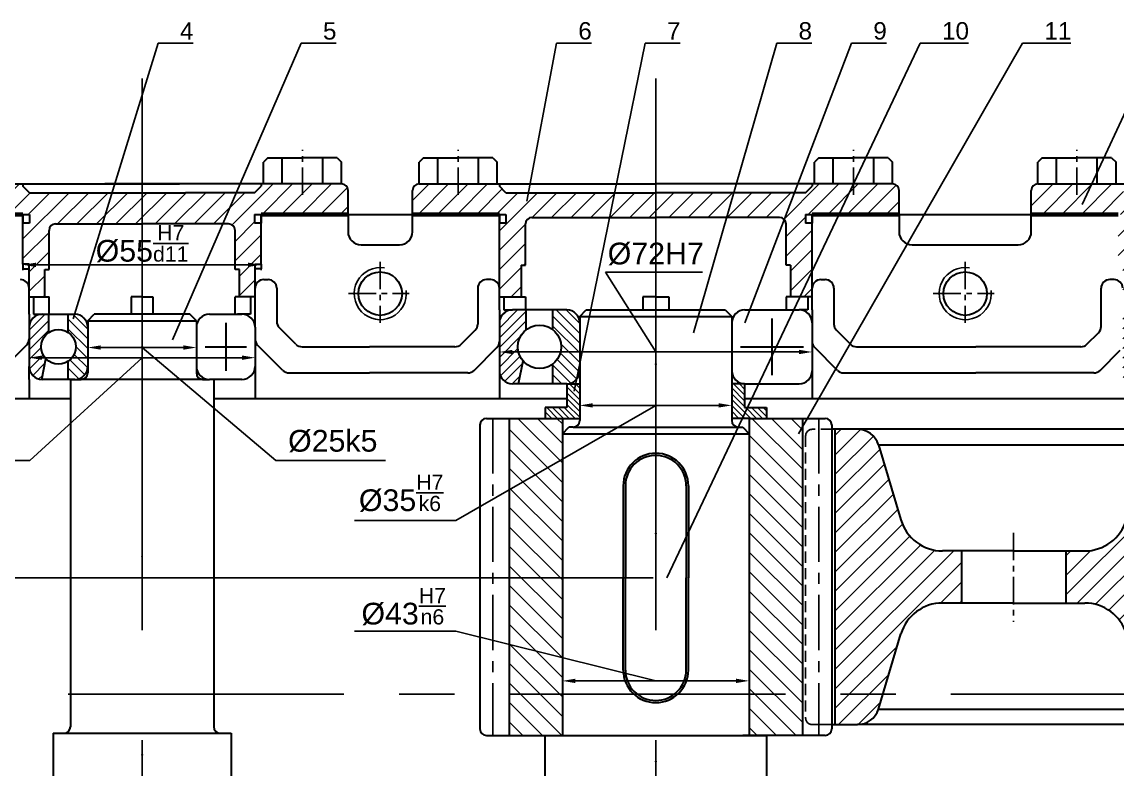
# Model space of a CAD drawing. Header units: millimetres. Extents: x 3025 to 5024, y 1381 to 2247.
# Drawn here: x 3979.2 to 4231.3, y 1593.2 to 1765.3 of the extents above; entities that cross this region are included whole.
import ezdxf
from ezdxf import colors
from ezdxf.entities.mleader import LeaderData, LeaderLine
from ezdxf.math import Vec2, Vec3

# ---------------------------------------------------------------- set-up
doc = ezdxf.new("R2010")
doc.units = ezdxf.units.MM
for name, pattern in [('CENTER', [10.16, 6.35, -1.27, 1.27, -1.27]), ('CENTERX2', [20.32, 12.7, -2.54, 2.54, -2.54]), ('HIDDEN', [1.905, 1.27, -0.635])]:
    doc.linetypes.add(name, pattern=pattern)
doc.layers.get('0').update_dxf_attribs({"lineweight": 30})
for name, color, linetype in [('中心线', 1, 'CENTER'), ('细线', 7, 'Continuous'), ('虚线', 7, 'HIDDEN')]:
    doc.layers.add(name, color=color, linetype=linetype)
doc.layers.add('特粗线', color=7, linetype='Continuous', lineweight=60)
doc.styles.get("Standard").update_dxf_attribs({"font": 'arial.ttf'})
doc.dimstyles.new('ISO-25', dxfattribs={"dimtxt": 2.5, "dimasz": 2.5, "dimexe": 1.25, "dimexo": 0.625, "dimtad": 1, "dimtxsty": 'Standard', "dimcen": 2.5, "dimadec": 0, "dimazin": 0, "dimtfac": 1, "dimtmove": 0, "dimatfit": 3, "dimfxl": 1, "dimarcsym": 0})
doc.dimstyles.new('副本 ISO-25', dxfattribs={"dimtxt": 5, "dimasz": 3, "dimexe": 1.25, "dimexo": 0.625, "dimtad": 1, "dimdec": 0, "dimtxsty": 'Standard', "dimcen": 2.5, "dimadec": 0, "dimazin": 0, "dimtfac": 1, "dimtdec": 0, "dimtmove": 0, "dimatfit": 3, "dimfxl": 1, "dimarcsym": 0})

# ---------------------------------------------------------------- blocks, each defined once
blk = doc.blocks.new('*D37')
at = {"layer": 'Defpoints', "color": 0, "transparency": 16777216}
for p in [(4125.12, 1637.24), (3877.34, 1434.36), (4006.87, 1434.36)]:
    blk.add_point(p, dxfattribs=at)
at = {"layer": '细线', "color": 0, "lineweight": -2, "transparency": 16777216}
for p, q in [((4124.49, 1637.24), (3876.09, 1637.24)), ((3877.34, 1634.74), (3877.34, 1436.86)), ((4006.25, 1434.36), (3876.09, 1434.36))]:
    blk.add_line(p, q, dxfattribs=at)
at = {"layer": '细线', "color": 0, "transparency": 16777216}
for points in [[(3876.92, 1634.74), (3877.76, 1634.74), (3877.34, 1637.24)], [(3876.92, 1436.86), (3877.76, 1436.86), (3877.34, 1434.36)]]:
    blk.add_solid(points, dxfattribs=at)
at = {"layer": '细线', "color": 0, "transparency": 16777216, "insert": (3875.21, 1535.8), "char_height": 2.5, "attachment_point": 5, "rotation": 90}
blk.add_mtext('202,89', dxfattribs=at)
blk = doc.blocks.new('*D46')
at = {"layer": 'Defpoints', "color": 0, "transparency": 16777216}
for p in [(3979.46, 1709.46), (3979.46, 1709.35), (4034.28, 1709.46)]:
    blk.add_point(p, dxfattribs=at)
at = {"layer": '细线', "color": 0, "lineweight": -2, "transparency": 16777216}
for p, q in [((4031.28, 1709.35), (3982.46, 1709.35)), ((3979.46, 1708.84), (3979.46, 1708.1)), ((4034.28, 1708.84), (4034.28, 1708.1))]:
    blk.add_line(p, q, dxfattribs=at)
at = {"layer": '细线', "color": 0, "transparency": 16777216}
for points in [[(3982.46, 1709.85), (3982.46, 1708.85), (3979.46, 1709.35)], [(4031.28, 1709.85), (4031.28, 1708.85), (4034.28, 1709.35)]]:
    blk.add_solid(points, dxfattribs=at)
at = {"layer": '细线', "color": 0, "transparency": 16777216, "insert": (4006.87, 1714.19), "char_height": 5, "attachment_point": 5}
blk.add_mtext('%%c55{\\H0.7x;\\SH7/d11;}', dxfattribs=at)
blk = doc.blocks.new('_None')

msp = doc.modelspace()

# ---------------------------------------------------------------- hatches: boundary and pattern name
at = {"layer": '细线'}
h = msp.add_hatch(dxfattribs=at)
h.set_pattern_fill('ANSI31', color=256)
h.set_pattern_definition([(45, (3650.9947, 1310.5194), (-2.245064, 2.245064), [])])
h.paths.add_polyline_path([(4006.871, 1725.963), (3980.959, 1725.963), (3979.459, 1727.463), (3979.459, 1727.963), (3960.959, 1727.963, 0.4142136), (3959.459, 1726.463), (3959.459, 1720.963), (3979.459, 1720.963), (3980.959, 1720.963), (3980.959, 1718.963), (3979.459, 1718.963), (3979.459, 1709.463), (3980.871, 1709.463), (3980.871, 1701.963), (3984.459, 1701.963), (3984.459, 1708.263), (3985.459, 1708.263), (3985.459, 1717.263, -0.4142136), (3986.959, 1718.763), (4006.871, 1718.763)])
h.paths.add_polyline_path([(4054.283, 1726.463, 0.4142136), (4052.783, 1727.963), (4034.283, 1727.963), (4034.283, 1727.463), (4032.783, 1725.963), (4016.871, 1725.963), (4006.871, 1725.963), (4006.871, 1718.763), (4026.783, 1718.763, -0.4142136), (4028.283, 1717.263), (4028.283, 1708.263), (4029.283, 1708.263), (4029.283, 1701.963), (4032.871, 1701.963), (4032.871, 1709.463), (4034.283, 1709.463), (4034.283, 1718.963), (4032.783, 1718.963), (4032.783, 1720.963), (4034.283, 1720.963), (4054.283, 1720.963)])
h.paths.add_polyline_path([(4125.117, 1725.963), (4090.62, 1725.963), (4089.12, 1727.463), (4089.12, 1727.963), (4070.62, 1727.963, 0.4142136), (4069.12, 1726.463), (4069.12, 1720.963), (4089.12, 1720.963), (4090.62, 1720.963), (4090.62, 1718.963), (4089.12, 1718.963), (4089.12, 1701.963), (4094.12, 1701.963), (4094.12, 1709.263), (4095.12, 1709.263), (4095.12, 1718.763, -0.4142136), (4096.62, 1720.263), (4125.117, 1720.263)])
h.paths.add_polyline_path([(4181.114, 1726.463, 0.4142136), (4179.614, 1727.963), (4161.114, 1727.963), (4161.114, 1727.463), (4159.614, 1725.963), (4125.117, 1725.963), (4125.117, 1720.263), (4153.614, 1720.263, -0.4142136), (4155.114, 1718.763), (4155.114, 1709.263), (4156.114, 1709.263), (4156.114, 1701.963), (4161.114, 1701.963), (4161.114, 1718.963), (4159.614, 1718.963), (4159.614, 1720.963), (4161.114, 1720.963), (4181.114, 1720.963)])
h.paths.add_polyline_path([(4254.117, 1722.67), (4252.788, 1722.906), (4252.788, 1723.948), (4254.117, 1724.184), (4254.117, 1725.963), (4233.055, 1725.963), (4231.555, 1727.463), (4231.555, 1727.963), (4213.055, 1727.963, 0.4142136), (4211.555, 1726.463), (4211.555, 1720.963), (4231.555, 1720.963), (4233.055, 1720.963), (4233.055, 1718.963), (4231.555, 1718.963), (4231.555, 1711.463), (4232.617, 1711.463), (4232.617, 1702.963), (4236.555, 1702.963), (4236.555, 1710.263), (4237.555, 1710.263), (4237.555, 1717.263, -0.4142136), (4239.055, 1718.763), (4254.117, 1718.763)])
h.paths.add_polyline_path([(4338.678, 1726.463, 0.4142136), (4337.178, 1727.963), (4318.678, 1727.963), (4318.678, 1727.463), (4317.178, 1725.963), (4296.117, 1725.963), (4296.117, 1724.184), (4297.446, 1723.948), (4297.446, 1722.906), (4296.117, 1722.67), (4296.117, 1718.763), (4311.178, 1718.763, -0.4142136), (4312.678, 1717.263), (4312.678, 1710.263), (4313.678, 1710.263), (4313.678, 1702.963), (4317.617, 1702.963), (4317.617, 1711.463), (4318.678, 1711.463), (4318.678, 1720.963), (4338.678, 1720.963)])
edge = h.paths.add_edge_path()
edge.add_spline(control_points=[(4001.458, 1494.963), (4001.546, 1495.395), (4001.627, 1495.829), (4001.699, 1496.266)], knot_values=[279.2451643, 279.2451643, 279.2451643, 279.2451643, 280.6637624, 280.6637624, 280.6637624, 280.6637624], degree=3, periodic=0)
edge.add_spline(control_points=[(4001.699, 1496.266), (4001.83, 1497.058), (4001.935, 1497.859), (4002.017, 1498.666)], knot_values=[276.6730715, 276.6730715, 276.6730715, 276.6730715, 279.2451643, 279.2451643, 279.2451643, 279.2451643], degree=3, periodic=0)
edge.add_line((4002.017, 1498.666), (3959.459, 1498.666))
edge.add_line((3959.459, 1498.666), (3959.459, 1494.463))
edge.add_arc((3960.959, 1494.463), 1.5, 180, 270)
edge.add_line((3960.959, 1492.963), (3979.459, 1492.963))
edge.add_line((3979.459, 1492.963), (3979.459, 1493.463))
edge.add_line((3979.459, 1493.463), (3980.959, 1494.963))
edge.add_line((3980.959, 1494.963), (3996.871, 1494.963))
edge.add_line((3996.871, 1494.963), (4001.458, 1494.963))
h.paths.add_polyline_path([(4054.283, 1499.963), (4034.283, 1499.963), (4032.783, 1499.963), (4032.783, 1501.963), (4034.283, 1501.963), (4034.283, 1511.463), (4032.871, 1511.463), (4032.871, 1518.963), (4029.283, 1518.963), (4029.283, 1512.663), (4028.283, 1512.663), (4028.283, 1503.663, -0.4142136), (4026.783, 1502.163), (4017.871, 1502.163), (4017.871, 1498.384), (4019.2, 1498.148), (4019.2, 1497.106), (4017.871, 1496.87), (4017.871, 1494.963), (4032.783, 1494.963), (4034.283, 1493.463), (4034.283, 1492.963), (4052.783, 1492.963, 0.4142136), (4054.283, 1494.463)])
h.paths.add_polyline_path([(4125.117, 1500.663), (4096.62, 1500.663, -0.4142136), (4095.12, 1502.163), (4095.12, 1511.663), (4094.12, 1511.663), (4094.12, 1518.963), (4089.12, 1518.963), (4089.12, 1501.963), (4090.62, 1501.963), (4090.62, 1499.963), (4089.12, 1499.963), (4069.12, 1499.963), (4069.12, 1494.463, 0.4142136), (4070.62, 1492.963), (4089.12, 1492.963), (4089.12, 1493.463), (4090.62, 1494.963), (4125.117, 1494.963)])
h.paths.add_polyline_path([(4181.114, 1499.963), (4161.114, 1499.963), (4159.614, 1499.963), (4159.614, 1501.963), (4161.114, 1501.963), (4161.114, 1518.963), (4156.114, 1518.963), (4156.114, 1511.663), (4155.114, 1511.663), (4155.114, 1502.163, -0.4142136), (4153.614, 1500.663), (4125.117, 1500.663), (4125.117, 1494.963), (4159.614, 1494.963), (4161.114, 1493.463), (4161.114, 1492.963), (4179.614, 1492.963, 0.4142136), (4181.114, 1494.463)])
h.paths.add_polyline_path([(4275.117, 1502.163), (4239.055, 1502.163, -0.4142136), (4237.555, 1503.663), (4237.555, 1510.663), (4236.555, 1510.663), (4236.555, 1517.963), (4232.617, 1517.963), (4232.617, 1509.463), (4231.555, 1509.463), (4231.555, 1501.963), (4233.055, 1501.963), (4233.055, 1499.963), (4231.555, 1499.963), (4211.555, 1499.963), (4211.555, 1494.463, 0.4142136), (4213.055, 1492.963), (4231.555, 1492.963), (4231.555, 1493.463), (4233.055, 1494.963), (4275.117, 1494.963)])
h.paths.add_polyline_path([(4338.678, 1499.963), (4318.678, 1499.963), (4317.178, 1499.963), (4317.178, 1501.963), (4318.678, 1501.963), (4318.678, 1509.463), (4317.617, 1509.463), (4317.617, 1517.963), (4313.678, 1517.963), (4313.678, 1510.663), (4312.678, 1510.663), (4312.678, 1503.663, -0.4142136), (4311.178, 1502.163), (4275.117, 1502.163), (4275.117, 1494.963), (4317.178, 1494.963), (4318.678, 1493.463), (4318.678, 1492.963), (4337.178, 1492.963, 0.4142136), (4338.678, 1494.463)])
h = msp.add_hatch(dxfattribs=at)
h.set_pattern_fill('ANSI31', color=256, scale=0.5)
h.set_pattern_definition([(45, (3650.9947, 1310.5194), (-1.122532, 1.122532), [])])
h.paths.add_polyline_path([(3985.372, 1697.963), (3983.871, 1697.963, 0.4142136), (3980.871, 1694.963), (3980.871, 1690.463), (3983.621, 1690.463, -0.2483166), (3985.372, 1693.77)])
h.paths.add_polyline_path([(3983.621, 1690.463), (3980.871, 1690.463), (3980.871, 1685.963, 0.4049009), (3983.775, 1682.964), (3984.721, 1687.708, -0.1922552)])
h.paths.add_polyline_path([(4095.3, 1698.963), (4092.12, 1698.963, 0.4142136), (4089.12, 1695.963), (4089.12, 1690.463), (4093.368, 1690.463, -0.2315614), (4095.3, 1694.411)])
h.paths.add_polyline_path([(4094.571, 1687.21, -0.1789732), (4093.368, 1690.463), (4089.12, 1690.463), (4089.12, 1684.963, 0.4142136), (4092.12, 1681.963), (4093.493, 1681.963)])
h.paths.add_polyline_path([(4093.493, 1538.963), (4092.12, 1538.963, 0.4142136), (4089.12, 1535.963), (4089.12, 1530.463), (4093.368, 1530.463, -0.1789732), (4094.571, 1533.716)])
h.paths.add_polyline_path([(4095.3, 1526.515, -0.2315614), (4093.368, 1530.463), (4089.12, 1530.463), (4089.12, 1524.963, 0.4142136), (4092.12, 1521.963), (4095.3, 1521.963)])
h.paths.add_polyline_path([(4238.786, 1695.081), (4238.786, 1699.963), (4235.617, 1699.963, 0.4142136), (4232.617, 1696.963), (4232.617, 1690.463), (4236.617, 1690.463, -0.2232033)])
h.paths.add_polyline_path([(4236.617, 1690.463), (4232.617, 1690.463), (4232.617, 1683.963, 0.4142136), (4235.617, 1680.963), (4236.567, 1680.963), (4238.624, 1685.984, -0.2138333)])
h.paths.add_polyline_path([(4236.567, 1539.963), (4235.617, 1539.963, 0.4142136), (4232.617, 1536.963), (4232.617, 1530.463), (4236.617, 1530.463, -0.2138333), (4238.624, 1534.941)])
h.paths.add_polyline_path([(4238.786, 1525.844, -0.2232033), (4236.617, 1530.463), (4232.617, 1530.463), (4232.617, 1523.963, 0.4142136), (4235.617, 1520.963), (4238.786, 1520.963)])
h = msp.add_hatch(dxfattribs=at)
h.set_pattern_fill('ANSI31', color=256, scale=0.5, angle=90)
h.set_pattern_definition([(135, (3650.9947, 1310.5194), (-1.122532, -1.122532), [])])
h.paths.add_polyline_path([(4104.617, 1698.963), (4101.436, 1698.963), (4101.436, 1694.411, -0.2315614), (4103.368, 1690.463), (4107.617, 1690.463), (4107.617, 1695.963, 0.4142136)])
h.paths.add_polyline_path([(4107.617, 1690.463), (4103.368, 1690.463, -0.2315614), (4101.436, 1686.515), (4101.436, 1681.963), (4104.617, 1681.963, 0.4142136), (4107.617, 1684.963)])
h.paths.add_polyline_path([(4107.617, 1535.963, 0.4142136), (4104.617, 1538.963), (4101.436, 1538.963), (4101.436, 1534.411, -0.2315614), (4103.368, 1530.463), (4107.617, 1530.463)])
h.paths.add_polyline_path([(4107.617, 1530.463), (4103.368, 1530.463, -0.2315614), (4101.436, 1526.515), (4101.436, 1521.963), (4104.617, 1521.963, 0.4142136), (4107.617, 1524.963)])
h.paths.add_polyline_path([(3991.371, 1697.963), (3989.87, 1697.963), (3989.87, 1693.77, -0.2483166), (3991.621, 1690.463), (3994.371, 1690.463), (3994.371, 1694.963, 0.4142136)])
h.paths.add_polyline_path([(3994.371, 1690.463), (3991.621, 1690.463, -0.2483166), (3989.87, 1687.155), (3989.87, 1682.963), (3991.371, 1682.963, 0.4142136), (3994.371, 1685.963)])
h.paths.add_polyline_path([(4252.617, 1696.963, 0.4142136), (4249.617, 1699.963), (4246.447, 1699.963), (4246.447, 1695.081, -0.2232033), (4248.617, 1690.463), (4252.617, 1690.463)])
h.paths.add_polyline_path([(4252.617, 1690.463), (4248.617, 1690.463, -0.2232033), (4246.447, 1685.844), (4246.447, 1680.963), (4249.617, 1680.963, 0.4142136), (4252.617, 1683.963)])
h.paths.add_polyline_path([(4252.617, 1530.463), (4248.617, 1530.463, -0.2232033), (4246.447, 1525.844), (4246.447, 1520.963), (4249.617, 1520.963, 0.4142136), (4252.617, 1523.963)])
h.paths.add_polyline_path([(4252.617, 1536.963, 0.4142136), (4249.617, 1539.963), (4248.617, 1539.963), (4246.447, 1539.963), (4246.447, 1535.081, -0.2232033), (4248.617, 1530.463), (4252.617, 1530.463)])
h = msp.add_hatch(dxfattribs=at)
h.set_pattern_fill('ANSI31', color=256, scale=0.3, angle=90)
h.set_pattern_definition([(135, (3650.9947, 1310.5194), (-0.6735192, -0.6735192), [])])
h.paths.add_polyline_path([(4104.666, 1676.463), (4099.666, 1676.463), (4099.666, 1673.963), (4103.617, 1673.963), (4107.617, 1673.963), (4107.617, 1681.963), (4104.666, 1681.963)])
h.paths.add_polyline_path([(4142.617, 1673.963), (4146.617, 1673.963), (4150.567, 1673.963), (4150.567, 1676.463), (4145.567, 1676.463), (4145.567, 1681.963), (4142.617, 1681.963)])
h.paths.add_polyline_path([(4104.666, 1544.463), (4104.666, 1538.963), (4107.617, 1538.963), (4107.617, 1546.963), (4103.617, 1546.963), (4099.666, 1546.963), (4099.666, 1544.463)])
h.paths.add_polyline_path([(4145.567, 1544.463), (4150.567, 1544.463), (4150.567, 1546.963), (4146.617, 1546.963), (4142.617, 1546.963), (4142.617, 1538.963), (4145.567, 1538.963)])
h = msp.add_hatch(dxfattribs=at)
h.set_pattern_fill('ANSI31', color=256, angle=90)
h.set_pattern_definition([(135, (4125.1166, 1534.4628), (-2.245064, -2.245064), [])])
h.paths.add_polyline_path([(4103.617, 1673.963), (4091.367, 1673.963), (4091.367, 1600.963), (4103.617, 1600.963)])
h.paths.add_polyline_path([(4158.867, 1600.963), (4158.867, 1673.963), (4146.617, 1673.963), (4146.617, 1600.963)])
h = msp.add_hatch(dxfattribs=at)
h.set_pattern_fill('ANSI31', color=256)
h.set_pattern_definition([(45, (4125.1166, 1534.4628), (-2.245064, 2.245064), [])])
h.paths.add_polyline_path([(4181.531, 1650.595), (4176.352, 1667.897, 0.3313756), (4171.562, 1671.463), (4166.367, 1671.463), (4166.367, 1603.463), (4171.562, 1603.463, 0.3313756), (4176.352, 1607.029), (4181.531, 1624.33, -0.3313756), (4191.111, 1631.463), (4195.492, 1631.463), (4195.492, 1643.463), (4191.111, 1643.463, -0.3313756)])
h.paths.add_polyline_path([(4233.452, 1624.33), (4238.631, 1607.029, 0.3313756), (4243.421, 1603.463), (4248.617, 1603.463), (4248.617, 1671.463), (4243.421, 1671.463, 0.3313756), (4238.631, 1667.897), (4233.452, 1650.595, -0.3313756), (4223.872, 1643.463), (4219.492, 1643.463), (4219.492, 1631.463), (4223.872, 1631.463, -0.3313756)])
h.paths.add_polyline_path([(4326.361, 1631.463), (4330.742, 1631.463), (4330.742, 1643.463), (4326.361, 1643.463, -0.3313756), (4316.781, 1650.595), (4311.602, 1667.897, 0.3313756), (4306.812, 1671.463), (4301.617, 1671.463), (4301.617, 1603.463), (4306.812, 1603.463, 0.3313756), (4311.602, 1607.029), (4316.781, 1624.33, -0.3313756)])
h.paths.add_polyline_path([(4359.122, 1643.463), (4354.742, 1643.463), (4354.742, 1631.463), (4359.122, 1631.463, -0.3313756), (4368.702, 1624.33), (4373.881, 1607.029, 0.3313756), (4378.671, 1603.463), (4383.867, 1603.463), (4383.867, 1671.463), (4378.671, 1671.463, 0.3313756), (4373.881, 1667.897), (4368.702, 1650.595, -0.3313756)])

# ---------------------------------------------------------------- linework, layer by layer
for p, q in [((4035.783, 1733.959), (4034.783, 1732.959)), ((4034.783, 1727.963), (4034.783, 1732.959)), ((4035.783, 1733.959), (4043.783, 1733.959)), ((4039.1, 1727.963), (4039.1, 1733.959)), ((4051.783, 1733.959), (4043.783, 1733.959)), ((4048.467, 1727.963), (4048.467, 1733.959)), ((4051.783, 1733.959), (4052.783, 1732.959)), ((4052.783, 1727.963), (4052.783, 1732.959)), ((4071.62, 1733.959), (4070.62, 1732.959)), ((4070.62, 1727.963), (4070.62, 1732.959)), ((4071.62, 1733.959), (4079.62, 1733.959)), ((4074.936, 1727.963), (4074.936, 1733.959)), ((4087.62, 1733.959), (4079.62, 1733.959)), ((4084.303, 1727.963), (4084.303, 1733.959)), ((4087.62, 1733.959), (4088.62, 1732.959)), ((4088.62, 1727.963), (4088.62, 1732.959)), ((4162.614, 1733.959), (4161.614, 1732.959)), ((4161.614, 1727.963), (4161.614, 1732.959)), ((4162.614, 1733.959), (4170.614, 1733.959)), ((4165.93, 1727.963), (4165.93, 1733.959)), ((4178.614, 1733.959), (4170.614, 1733.959)), ((4175.297, 1727.963), (4175.297, 1733.959)), ((4178.614, 1733.959), (4179.614, 1732.959)), ((4179.614, 1727.963), (4179.614, 1732.959)), ((4214.055, 1733.959), (4213.055, 1732.959)), ((4213.055, 1727.963), (4213.055, 1732.959)), ((4214.055, 1733.959), (4222.055, 1733.959)), ((4217.371, 1727.963), (4217.371, 1733.959)), ((4230.055, 1733.959), (4222.055, 1733.959)), ((4226.739, 1727.963), (4226.739, 1733.959)), ((4230.055, 1733.959), (4231.055, 1732.959)), ((4231.055, 1727.963), (4231.055, 1732.959)), ((3960.959, 1727.963), (4015.456, 1727.963)), ((3979.459, 1727.963), (3979.459, 1727.463)), ((3980.959, 1725.963), (3979.459, 1727.463)), ((4052.783, 1727.963), (3998.286, 1727.963)), ((4032.783, 1725.963), (4034.283, 1727.463)), ((4034.283, 1727.963), (4034.283, 1727.463)), ((4070.62, 1727.963), (4125.117, 1727.963)), ((4089.12, 1727.963), (4089.12, 1727.463)), ((4090.62, 1725.963), (4089.12, 1727.463)), ((4179.614, 1727.963), (4125.117, 1727.963)), ((4159.614, 1725.963), (4161.114, 1727.463)), ((4161.114, 1727.963), (4161.114, 1727.463)), ((4213.055, 1727.963), (4256.117, 1727.963)), ((3980.959, 1725.963), (4016.871, 1725.963)), ((4032.783, 1725.963), (4016.871, 1725.963)), ((4054.283, 1720.963), (4054.283, 1726.463)), ((4069.12, 1720.963), (4069.12, 1726.463)), ((4090.62, 1725.963), (4125.117, 1725.963)), ((4159.614, 1725.963), (4125.117, 1725.963)), ((4181.114, 1720.963), (4181.114, 1726.463)), ((4211.555, 1720.963), (4211.555, 1726.463)), ((3979.459, 1709.463), (3979.459, 1720.963)), ((3979.459, 1720.963), (3980.959, 1720.963)), ((3979.459, 1720.963), (3979.459, 1718.963)), ((3980.959, 1720.963), (3980.959, 1718.963)), ((4032.783, 1720.963), (4034.283, 1720.963)), ((4032.783, 1720.963), (4032.783, 1718.963)), ((4034.283, 1709.463), (4034.283, 1720.963)), ((4034.283, 1720.963), (4034.283, 1718.963)), ((4054.283, 1720.963), (4069.12, 1720.963)), ((4054.283, 1720.963), (4054.283, 1716.963)), ((4069.12, 1716.963), (4069.12, 1720.963)), ((4089.12, 1698.963), (4089.12, 1720.963)), ((4089.12, 1720.963), (4090.62, 1720.963)), ((4089.12, 1720.963), (4089.12, 1718.963)), ((4090.62, 1720.963), (4090.62, 1718.963)), ((4096.62, 1720.263), (4125.117, 1720.263)), ((4153.614, 1720.263), (4125.117, 1720.263)), ((4159.614, 1720.963), (4161.114, 1720.963)), ((4159.614, 1720.963), (4159.614, 1718.963)), ((4161.114, 1710.463), (4161.114, 1720.963)), ((4161.114, 1698.963), (4161.114, 1720.963)), ((4161.114, 1720.963), (4161.114, 1718.963)), ((4181.114, 1720.963), (4211.555, 1720.963)), ((4181.114, 1720.963), (4181.114, 1716.963)), ((4211.555, 1716.963), (4211.555, 1720.963)), ((3980.959, 1718.963), (3979.459, 1718.963)), ((3985.459, 1708.263), (3985.459, 1717.263)), ((3986.959, 1718.763), (4006.871, 1718.763)), ((4026.783, 1718.763), (4006.871, 1718.763)), ((4028.283, 1708.263), (4028.283, 1717.263)), ((4034.283, 1718.963), (4032.783, 1718.963)), ((4090.62, 1718.963), (4089.12, 1718.963)), ((4095.12, 1709.263), (4095.12, 1718.763)), ((4155.114, 1709.263), (4155.114, 1718.763)), ((4161.114, 1718.963), (4159.614, 1718.963)), ((4057.283, 1713.963), (4066.12, 1713.963)), ((4184.114, 1713.963), (4208.555, 1713.963)), ((3980.871, 1709.463), (3979.459, 1709.463)), ((3979.459, 1709.463), (3979.459, 1708.463)), ((3980.871, 1697.963), (3980.871, 1709.463)), ((4032.871, 1697.963), (4032.871, 1709.463)), ((4032.871, 1709.463), (4034.283, 1709.463)), ((4034.283, 1709.463), (4034.283, 1708.463)), ((4094.12, 1709.263), (4095.12, 1709.263)), ((4094.12, 1709.263), (4094.12, 1701.963)), ((4156.114, 1709.263), (4155.114, 1709.263)), ((4156.114, 1709.263), (4156.114, 1701.963)), ((3979.459, 1708.463), (3980.871, 1708.463)), ((3984.459, 1701.963), (3984.459, 1708.263)), ((3984.459, 1708.263), (3985.459, 1708.263)), ((4029.283, 1708.263), (4028.283, 1708.263)), ((4029.283, 1701.963), (4029.283, 1708.263)), ((4034.283, 1708.463), (4032.871, 1708.463)), ((4034.871, 1705.963), (4035.871, 1705.963)), ((4087.12, 1705.963), (4086.12, 1705.963)), ((4163.114, 1705.963), (4164.114, 1705.963)), ((4230.617, 1705.963), (4229.617, 1705.963)), ((3980.871, 1697.963), (3980.871, 1703.963)), ((3980.871, 1701.963), (3985.472, 1701.963)), ((3981.885, 1701.963), (3981.885, 1697.963)), ((3985.472, 1697.963), (3985.472, 1701.963)), ((4006.871, 1701.963), (4004.371, 1701.963)), ((4004.371, 1701.963), (4004.371, 1697.963)), ((4006.871, 1701.963), (4009.371, 1701.963)), ((4009.371, 1701.963), (4009.371, 1697.963)), ((4032.871, 1701.963), (4028.267, 1701.963)), ((4028.267, 1697.963), (4028.267, 1701.963)), ((4031.854, 1701.963), (4031.854, 1697.963)), ((4037.871, 1703.963), (4037.871, 1696.291)), ((4084.12, 1703.963), (4084.12, 1695.705)), ((4089.12, 1701.963), (4095.12, 1701.963)), ((4090.12, 1701.963), (4090.12, 1698.963)), ((4095.12, 1701.963), (4095.12, 1698.963)), ((4122.117, 1701.963), (4122.117, 1698.963)), ((4125.117, 1701.963), (4122.117, 1701.963)), ((4125.117, 1701.963), (4128.117, 1701.963)), ((4128.117, 1701.963), (4128.117, 1698.963)), ((4161.114, 1701.963), (4155.114, 1701.963)), ((4155.114, 1701.963), (4155.114, 1698.963)), ((4160.114, 1701.963), (4160.114, 1698.963)), ((4166.114, 1703.963), (4166.114, 1695.705)), ((4227.617, 1695.12), (4227.617, 1703.963)), ((3980.871, 1697.963), (3980.871, 1694.963)), ((3981.885, 1697.963), (3984.87, 1697.963)), ((3983.871, 1697.963), (3991.371, 1697.963)), ((3985.372, 1693.77), (3985.372, 1697.963)), ((3989.87, 1693.77), (3989.87, 1697.963)), ((3994.371, 1696.463), (3995.871, 1697.963)), ((4017.871, 1697.963), (3995.871, 1697.963)), ((4019.371, 1696.463), (4017.871, 1697.963)), ((4031.854, 1697.963), (4028.871, 1697.963)), ((4032.871, 1694.963), (4032.871, 1697.963)), ((4089.12, 1698.963), (4089.12, 1695.963)), ((4090.12, 1698.963), (4092.12, 1698.963)), ((4104.617, 1698.963), (4092.12, 1698.963)), ((4095.3, 1694.411), (4095.3, 1698.963)), ((4101.436, 1694.411), (4101.436, 1698.963)), ((4107.617, 1697.463), (4142.617, 1697.463)), ((4107.617, 1697.463), (4107.617, 1695.963)), ((4142.617, 1697.463), (4142.617, 1695.963)), ((4145.617, 1698.963), (4158.114, 1698.963)), ((4151.865, 1696.963), (4151.865, 1683.963)), ((4160.114, 1698.963), (4158.114, 1698.963)), ((4161.114, 1698.963), (4161.114, 1695.963)), ((3980.871, 1694.963), (3980.871, 1685.963)), ((3994.371, 1696.463), (4019.371, 1696.463)), ((3994.371, 1696.463), (3994.371, 1684.463)), ((4019.371, 1696.463), (4019.371, 1684.463)), ((4026.121, 1695.963), (4026.121, 1684.963)), ((4032.871, 1694.963), (4032.871, 1685.963)), ((4042.285, 1691.049), (4038.457, 1694.877)), ((4080.291, 1691.049), (4083.534, 1694.291)), ((4089.12, 1695.963), (4089.12, 1684.963)), ((4161.114, 1695.963), (4161.114, 1684.963)), ((4169.942, 1691.049), (4166.699, 1694.291)), ((4224.374, 1691.049), (4227.031, 1693.705)), ((3974.457, 1685.049), (3980.285, 1690.877)), ((4021.371, 1690.463), (4030.871, 1690.463)), ((4039.285, 1685.049), (4033.457, 1690.877)), ((4043.699, 1690.463), (4059.237, 1690.463)), ((4078.877, 1690.463), (4059.237, 1690.463)), ((4083.291, 1685.049), (4088.534, 1690.291)), ((4144.617, 1690.463), (4159.114, 1690.463)), ((4166.942, 1685.049), (4161.699, 1690.291)), ((4171.356, 1690.463), (4198.762, 1690.463)), ((4222.96, 1690.463), (4198.762, 1690.463)), ((4227.374, 1685.049), (4232.031, 1689.705)), ((3983.775, 1682.963), (3984.721, 1687.708)), ((3989.87, 1682.963), (3989.87, 1687.155)), ((4093.493, 1681.963), (4094.571, 1687.21)), ((3980.871, 1682.963), (3980.871, 1685.963)), ((4032.871, 1685.963), (4032.871, 1678.518)), ((4040.699, 1684.463), (4059.237, 1684.463)), ((4081.877, 1684.463), (4059.237, 1684.463)), ((4089.12, 1684.963), (4089.12, 1678.518)), ((4101.436, 1681.963), (4101.436, 1686.515)), ((4107.617, 1684.963), (4107.617, 1673.463)), ((4142.617, 1684.963), (4142.617, 1673.463)), ((4161.114, 1684.963), (4161.114, 1678.518)), ((4168.356, 1684.463), (4198.762, 1684.463)), ((4225.96, 1684.463), (4198.762, 1684.463)), ((3980.871, 1682.963), (3980.871, 1678.518)), ((3991.371, 1682.963), (3983.871, 1682.963)), ((4020.871, 1682.963), (3992.871, 1682.963)), ((4029.871, 1682.963), (4022.371, 1682.963)), ((4104.617, 1681.963), (4092.12, 1681.963)), ((4104.666, 1681.963), (4104.666, 1676.463)), ((4104.666, 1681.963), (4107.617, 1681.963)), ((4145.567, 1681.963), (4142.617, 1681.963)), ((4145.567, 1681.963), (4145.567, 1676.463)), ((4145.617, 1681.963), (4158.114, 1681.963)), ((3990.371, 1678.518), (3947.436, 1678.518)), ((4104.666, 1678.518), (4023.371, 1678.518)), ((4104.666, 1676.463), (4099.666, 1676.463)), ((4099.666, 1676.463), (4099.666, 1673.963)), ((4248.778, 1678.518), (4145.567, 1678.518)), ((4145.567, 1676.463), (4150.567, 1676.463)), ((4150.567, 1676.463), (4150.567, 1673.963)), ((4091.367, 1673.963), (4091.367, 1600.963)), ((4103.617, 1673.963), (4107.617, 1673.963)), ((4146.617, 1673.963), (4142.617, 1673.963)), ((4158.867, 1673.963), (4158.867, 1600.963)), ((4084.617, 1672.463), (4084.617, 1602.463)), ((4103.617, 1670.463), (4105.117, 1671.963)), ((4106.117, 1671.963), (4105.117, 1671.963)), ((4106.117, 1671.963), (4144.117, 1671.963)), ((4144.117, 1671.963), (4145.117, 1671.963)), ((4145.117, 1671.963), (4146.617, 1670.463)), ((4165.617, 1672.463), (4165.617, 1602.463)), ((4252.617, 1671.463), (4165.617, 1671.463)), ((4166.367, 1671.463), (4166.367, 1603.463)), ((4103.617, 1670.463), (4146.617, 1670.463)), ((4176.352, 1667.897), (4181.531, 1650.595)), ((4176.352, 1667.897), (4238.631, 1667.897)), ((4117.617, 1658.463), (4117.617, 1637.242)), ((4118.117, 1658.463), (4118.117, 1637.242)), ((4132.117, 1658.463), (4132.117, 1637.242)), ((4132.617, 1658.463), (4132.617, 1637.242)), ((4207.492, 1643.463), (4191.111, 1643.463)), ((4195.492, 1643.463), (4195.492, 1631.463)), ((4207.492, 1643.463), (4223.872, 1643.463)), ((4219.492, 1643.463), (4219.492, 1631.463)), ((4117.617, 1616.021), (4117.617, 1637.242)), ((4118.117, 1616.021), (4118.117, 1637.242)), ((4132.117, 1616.021), (4132.117, 1637.242)), ((4132.617, 1616.021), (4132.617, 1637.242)), ((4207.492, 1631.463), (4191.111, 1631.463)), ((4207.492, 1631.463), (4223.872, 1631.463)), ((4176.352, 1607.029), (4181.531, 1624.33)), ((4176.352, 1607.029), (4238.631, 1607.029)), ((4250.732, 1603.463), (4171.562, 1603.463)), ((3986.371, 1601.463), (3988.871, 1601.463)), ((4086.117, 1600.963), (4099.617, 1600.963)), ((4164.117, 1600.963), (4145.117, 1600.963))]:
    msp.add_line(p, q)
at = {"color": 7, "linetype": 'Continuous'}
for p, q in [((4022.371, 1697.963), (4029.871, 1697.963)), ((4107.617, 1697.463), (4109.117, 1698.963)), ((4109.117, 1698.963), (4141.117, 1698.963)), ((4141.117, 1698.963), (4142.617, 1697.463)), ((3994.371, 1694.963), (3994.371, 1685.963)), ((4019.371, 1694.963), (4019.371, 1685.963)), ((4107.617, 1695.963), (4107.617, 1684.963)), ((4142.617, 1695.963), (4142.617, 1684.963)), ((3990.371, 1682.963), (3992.871, 1682.963)), ((3990.371, 1682.963), (3990.371, 1602.963)), ((4020.871, 1682.963), (4022.371, 1682.963)), ((4023.371, 1682.963), (4023.371, 1602.963)), ((4086.117, 1673.963), (4103.617, 1673.963)), ((4103.617, 1673.963), (4103.617, 1600.963)), ((4146.617, 1673.963), (4164.117, 1673.963)), ((4146.617, 1673.963), (4146.617, 1600.963)), ((4165.617, 1603.463), (4171.562, 1603.463)), ((3986.371, 1601.463), (3986.371, 1591.463)), ((3988.871, 1601.463), (4024.871, 1601.463)), ((4024.871, 1601.463), (4027.371, 1601.463)), ((4027.371, 1601.463), (4027.371, 1591.463)), ((4099.617, 1600.963), (4150.617, 1600.963)), ((4099.617, 1600.963), (4099.617, 1588.963)), ((4103.617, 1600.963), (4105.117, 1600.963)), ((4150.617, 1600.963), (4150.617, 1588.963))]:
    msp.add_line(p, q, dxfattribs=at)
for centre, radius in [((4061.701, 1702.713), 5), ((4196.334, 1702.713), 5), ((3987.621, 1690.463), 4), ((4098.368, 1690.463), 5)]:
    msp.add_circle(centre, radius)
for centre, radius, start, end in [((4052.783, 1726.463), 1.5, 0, 90), ((4070.62, 1726.463), 1.5, 90, 180), ((4179.614, 1726.463), 1.5, 0, 90), ((4213.055, 1726.463), 1.5, 90, 180), ((4096.62, 1718.763), 1.5, 90, 180), ((4153.614, 1718.763), 1.5, 0, 90), ((3986.959, 1717.263), 1.5, 90, 180), ((4026.783, 1717.263), 1.5, 0, 90), ((4057.283, 1716.963), 3, 180, 270), ((4066.12, 1716.963), 3, 270, 0), ((4184.114, 1716.963), 3, 180, 270), ((4208.555, 1716.963), 3, 270, 0), ((3978.871, 1703.963), 2, 0, 90), ((4034.871, 1703.963), 2, 90, 180), ((4035.871, 1703.963), 2, 0, 90), ((4086.12, 1703.963), 2, 90, 180), ((4087.12, 1703.963), 2, 0, 90), ((4163.114, 1703.963), 2, 90, 180), ((4164.114, 1703.963), 2, 0, 90), ((4229.617, 1703.963), 2, 90, 180), ((4230.617, 1703.963), 2, 0, 90), ((3983.871, 1694.963), 3, 90, 180), ((3991.371, 1694.963), 3, 0, 90), ((4029.871, 1694.963), 3, 0, 90), ((4092.12, 1695.963), 3, 90, 180), ((4104.617, 1695.963), 3, 0, 90), ((4145.617, 1695.963), 3, 90, 180), ((4158.114, 1695.963), 3, 0, 90), ((4039.871, 1696.291), 2, 180, 225), ((4082.12, 1695.705), 2, 315, 0), ((4168.114, 1695.705), 2, 180, 225), ((4225.617, 1695.12), 2, 315, 0), ((3978.871, 1692.291), 2, 315, 0), ((4034.871, 1692.291), 2, 180, 225), ((4087.12, 1691.705), 2, 315, 0), ((4163.114, 1691.705), 2, 180, 225), ((4043.699, 1692.463), 2, 225, 270), ((4078.877, 1692.463), 2, 270, 315), ((4171.356, 1692.463), 2, 225, 270), ((4222.96, 1692.463), 2, 270, 315), ((3983.871, 1685.963), 3, 180, 270), ((3991.371, 1685.963), 3, 270, 0), ((3992.871, 1684.463), 1.5, 270, 0), ((4022.371, 1685.963), 3, 180, 270), ((4020.871, 1684.463), 1.5, 180, 270), ((4029.871, 1685.963), 3, 270, 0), ((4040.699, 1686.463), 2, 225, 270), ((4081.877, 1686.463), 2, 270, 315), ((4092.12, 1684.963), 3, 180, 270), ((4104.617, 1684.963), 3, 270, 0), ((4145.617, 1684.963), 3, 180, 270), ((4158.114, 1684.963), 3, 270, 0), ((4168.356, 1686.463), 2, 225, 270), ((4225.96, 1686.463), 2, 270, 315), ((4086.117, 1672.463), 1.5, 90, 180), ((4164.117, 1672.463), 1.5, 0, 90), ((4106.117, 1673.463), 1.5, 270, 0), ((4144.117, 1673.463), 1.5, 180, 270), ((4171.562, 1666.463), 5, 16.66425, 90), ((4125.117, 1658.463), 7.5, 0, 180), ((4125.117, 1658.463), 7, 0, 180), ((4191.111, 1653.463), 10, 196.66425, 270), ((4223.872, 1653.463), 10, 270, 343.33575), ((4191.111, 1621.463), 10, 90, 163.33575), ((4223.872, 1621.463), 10, 16.66425, 90), ((4125.117, 1616.021), 7.5, 180, 0), ((4125.117, 1616.021), 7, 180, 0), ((4171.562, 1608.463), 5, 270, 343.33575), ((3988.871, 1602.963), 1.5, 270, 0), ((4086.117, 1602.463), 1.5, 180, 270), ((4164.117, 1602.463), 1.5, 270, 0)]:
    msp.add_arc(centre, radius, start, end)
for centre, radius, start, end in [((4022.371, 1694.963), 3, 90, 180), ((4024.871, 1602.963), 1.5, 180, 270)]:
    msp.add_arc(centre, radius, start, end, dxfattribs=at)
for p in [(4006.871, 1690.463), (4125.117, 1686.463), (4125.117, 1647.463), (4125.117, 1647.463), (4125.117, 1647.463), (4125.117, 1647.463), (4125.117, 1647.463), (4006.871, 1596.463), (4125.117, 1594.963)]:
    msp.add_point(p, dxfattribs=at)
at = {"layer": '中心线', "linetype": 'CENTERX2', "ltscale": 10}
for p, q in [((4006.871, 1752.249), (4006.871, 1430.705)), ((4125.117, 1752.249), (4125.117, 1458.636))]:
    msp.add_line(p, q, dxfattribs=at)
at = {"layer": '中心线'}
for p, q in [((4043.783, 1725.447), (4043.783, 1735.869)), ((4079.62, 1725.447), (4079.62, 1735.869)), ((4170.614, 1725.447), (4170.614, 1735.869)), ((4222.055, 1725.447), (4222.055, 1735.869)), ((4061.701, 1710.061), (4061.701, 1696.011)), ((4196.334, 1710.061), (4196.334, 1696.011)), ((4054.372, 1702.713), (4068.382, 1702.713)), ((4189.005, 1702.713), (4203.015, 1702.713)), ((4207.492, 1647.645), (4207.492, 1627.165))]:
    msp.add_line(p, q, dxfattribs=at)
at = {"layer": '中心线', "color": 7, "linetype": 'CENTERX2'}
for p, q in [((4087.617, 1673.963), (4087.617, 1600.963)), ((4162.617, 1673.963), (4162.617, 1600.963))]:
    msp.add_line(p, q, dxfattribs=at)
at = {"layer": '中心线', "ltscale": 10}
msp.add_line((3888.249, 1610.463), (4456.084, 1610.463), dxfattribs=at)
at = {"layer": '中心线', "color": 7, "linetype": 'Continuous'}
msp.add_point((4006.871, 1642.213), dxfattribs=at)
at = {"layer": '特粗线'}
for p, q in [((3979.459, 1720.963), (3959.459, 1720.963)), ((4034.283, 1720.963), (4054.283, 1720.963)), ((4089.12, 1720.963), (4069.12, 1720.963)), ((4161.114, 1720.963), (4181.114, 1720.963)), ((4231.555, 1720.963), (4211.555, 1720.963))]:
    msp.add_line(p, q, dxfattribs=at)
at = {"layer": '细线'}
for p, q in [((4125.117, 1689.279), (4113.571, 1707.693)), ((4113.571, 1707.693), (4135.87, 1707.693)), ((4107.617, 1696.838), (4107.617, 1675.727)), ((3994.371, 1695.838), (3994.371, 1692.708)), ((4019.371, 1695.838), (4019.371, 1692.708)), ((4142.617, 1695.338), (4142.617, 1675.727)), ((4016.371, 1690.302), (3997.371, 1690.302)), ((4006.871, 1690.302), (4037.667, 1664.302)), ((4089.12, 1685.588), (4089.12, 1690.529)), ((4092.12, 1689.279), (4158.114, 1689.279)), ((4161.114, 1685.588), (4161.114, 1690.529)), ((4006.871, 1687.961), (3981.051, 1664.302)), ((4029.871, 1687.961), (3983.871, 1687.961)), ((3980.871, 1685.338), (3980.871, 1682.489)), ((4032.871, 1685.338), (4032.871, 1682.489)), ((4125.117, 1676.977), (4079.128, 1650.462)), ((4139.617, 1676.977), (4110.617, 1676.977)), ((4103.617, 1669.838), (4103.617, 1622.907)), ((4146.617, 1669.838), (4146.617, 1622.907)), ((3981.051, 1664.302), (3952.255, 1664.302)), ((4037.667, 1664.302), (4062.887, 1664.302)), ((4079.128, 1650.462), (4055.741, 1650.462)), ((4079.128, 1624.965), (4055.741, 1624.965)), ((4125.117, 1613.532), (4079.128, 1624.965)), ((4106.617, 1613.532), (4143.617, 1613.532))]:
    msp.add_line(p, q, dxfattribs=at)
for centre in [(4061.701, 1702.713), (4196.334, 1702.713)]:
    msp.add_arc(centre, 6, 80.5844, 7.19849, dxfattribs=at)
for points, knots in [([(3895.315, 1627.06), (3910.671, 1624.877), (3932.292, 1625.503), (3959.214, 1611.568), (3963.2, 1592.909), (3972.393, 1571.152), (3996.018, 1556.611), (3999.305, 1524.465), (4003.817, 1503.364), (4000.982, 1492.963)], [87.0533763, 87.0533763, 87.0533763, 87.0533763, 133.7356995, 151.4078603, 171.5120376, 187.4782471, 221.8267741, 248.0626928, 282.8734493, 282.8734493, 282.8734493, 282.8734493]), ([(3960.371, 1603.463), (3961.853, 1599.786), (3964.275, 1590.365), (3972.393, 1571.152), (3990.645, 1559.918), (3995.534, 1547.193), (3996.317, 1544.463)], [159.6432844, 159.6432844, 159.6432844, 159.6432844, 171.5120376, 187.4782471, 221.8267741, 230.6527266, 230.6527266, 230.6527266, 230.6527266])]:
    msp.add_open_spline(points, degree=3, knots=knots, dxfattribs=at)
for points in [[(3997.371, 1690.802), (3997.371, 1689.802), (3994.371, 1690.302)], [(4016.371, 1690.802), (4016.371, 1689.802), (4019.371, 1690.302)], [(4092.12, 1689.779), (4092.12, 1688.779), (4089.12, 1689.279)], [(4158.114, 1689.779), (4158.114, 1688.779), (4161.114, 1689.279)], [(3983.871, 1688.461), (3983.871, 1687.461), (3980.871, 1687.961)], [(4029.871, 1688.461), (4029.871, 1687.461), (4032.871, 1687.961)], [(4110.617, 1677.477), (4110.617, 1676.477), (4107.617, 1676.977)], [(4139.617, 1677.477), (4139.617, 1676.477), (4142.617, 1676.977)], [(4106.617, 1614.032), (4106.617, 1613.032), (4103.617, 1613.532)], [(4143.617, 1614.032), (4143.617, 1613.032), (4146.617, 1613.532)]]:
    msp.add_solid(points, dxfattribs=at)
at = {"layer": '虚线', "ltscale": 2}
for p, q in [((4165.617, 1671.463), (4161.117, 1671.463)), ((4159.617, 1669.963), (4159.617, 1604.963))]:
    msp.add_line(p, q, dxfattribs=at)
at = {"layer": '虚线', "color": 7, "linetype": 'Continuous', "ltscale": 2}
msp.add_line((4161.117, 1603.463), (4165.617, 1603.463), dxfattribs=at)
at = {"layer": '虚线', "ltscale": 2}
for centre, start, end in [((4161.117, 1669.963), 90, 180), ((4161.117, 1604.963), 180, 270)]:
    msp.add_arc(centre, 1.5, start, end, dxfattribs=at)

# ---------------------------------------------------------------- texts
at = {"layer": '细线', "char_height": 5, "attachment_point": 5}
for s, insert in [('%%c72H7', (4125.117, 1711.856)), ('%%c25k5', (4050.767, 1668.729)), ('%%c35{\\H0.7x;\\SH7/k6;}', (4066.505, 1656.742)), ('%%c43{\\H0.7x;\\SH7/n6;}', (4067.095, 1630.627))]:
    msp.add_mtext(s, dxfattribs=dict(at, insert=insert))

# ---------------------------------------------------------------- dimensions: what is measured, and where the dimension line sits
at = {"layer": '细线'}
dim = msp.add_linear_dim(base=(3979.459, 1709.349), p1=(4034.283, 1709.463), p2=(3979.459, 1709.463), text='<>{\\H0.7x;\\SH7/d11;}', dimstyle='副本 ISO-25', override={"dimpost": '%%c<>'}, dxfattribs=at)
dim.commit()
dim.dimension.update_dxf_attribs({"geometry": '*D46', "text_midpoint": (4006.871, 1709.349), "dimtype": 160})
dim = msp.add_linear_dim(base=(3877.34, 1434.355), p1=(4125.117, 1637.242), p2=(4006.871, 1434.355), angle=90, dimstyle='ISO-25', dxfattribs=at)
dim.commit()
dim.dimension.update_dxf_attribs({"geometry": '*D37', "text_midpoint": (3877.34, 1535.799), "dimtype": 160})

# ---------------------------------------------------------------- leaders
ml = msp.add_multileader_mtext('Standard', dxfattribs=at)
ml.set_content('4', color=256)
ml.set_leader_properties()
ml.set_arrow_properties(name='NONE')
ml.build(insert=Vec2(0, 0))
ml.multileader.update_dxf_attribs({"text_left_attachment_type": 5, "text_right_attachment_type": 5, "dogleg_length": 3, "arrow_head_size": 3})
ctx = ml.context
ctx.base_point, ctx.arrow_head_size, ctx.plane_origin = Vec3(4013.604, 1760.42), 3, Vec3(3991.371, 1697.963)
ctx.left_attachment, ctx.right_attachment = 5, 5
notes = []
notes.append((ctx, [(0, (1, 1, 0), (4010.604, 1760.42), (1, 0), 3, [(0, [(3991.035, 1696.873)], 0, [])])]))
ctx.mtext.insert, ctx.mtext.flow_direction = Vec3(4015.604, 1765.22), 5
ml = msp.add_multileader_mtext('Standard', dxfattribs=at)
ml.set_content('5', color=256)
ml.set_leader_properties()
ml.set_arrow_properties(name='NONE')
ml.build(insert=Vec2(0, 0))
ml.multileader.update_dxf_attribs({"text_left_attachment_type": 5, "text_right_attachment_type": 5, "dogleg_length": 3, "arrow_head_size": 3})
ctx = ml.context
ctx.base_point, ctx.arrow_head_size, ctx.plane_origin = Vec3(4046.507, 1760.42), 3, Vec3(4013.856, 1692.1)
ctx.left_attachment, ctx.right_attachment = 5, 5
notes.append((ctx, [(0, (1, 1, 0), (4043.507, 1760.42), (1, 0), 3, [(0, [(4013.856, 1692.1)], 0, [])])]))
ctx.mtext.insert, ctx.mtext.flow_direction = Vec3(4048.507, 1765.22), 5
ml = msp.add_multileader_mtext('Standard', dxfattribs=at)
ml.set_content('6', color=256)
ml.set_leader_properties()
ml.set_arrow_properties(name='NONE')
ml.build(insert=Vec2(0, 0))
ml.multileader.update_dxf_attribs({"text_left_attachment_type": 5, "text_right_attachment_type": 5, "dogleg_length": 3, "arrow_head_size": 3})
ctx = ml.context
ctx.base_point, ctx.arrow_head_size, ctx.plane_origin = Vec3(4105.278, 1760.42), 3, Vec3(4095.44, 1723.975)
ctx.left_attachment, ctx.right_attachment = 5, 5
notes.append((ctx, [(0, (1, 1, 0), (4102.278, 1760.42), (1, 0), 3, [(0, [(4095.44, 1723.975)], 0, [])])]))
ctx.mtext.insert, ctx.mtext.flow_direction = Vec3(4107.278, 1765.236), 5
ml = msp.add_multileader_mtext('Standard', dxfattribs=at)
ml.set_content('7', color=256)
ml.set_leader_properties()
ml.set_arrow_properties(name='NONE')
ml.build(insert=Vec2(0, 0))
ml.multileader.update_dxf_attribs({"text_left_attachment_type": 5, "text_right_attachment_type": 5, "dogleg_length": 3, "arrow_head_size": 3})
ctx = ml.context
ctx.base_point, ctx.arrow_head_size, ctx.plane_origin = Vec3(4125.687, 1760.42), 3, Vec3(4106.357, 1680.231)
ctx.left_attachment, ctx.right_attachment = 5, 5
notes.append((ctx, [(0, (1, 1, 0), (4122.687, 1760.42), (1, 0), 3, [(0, [(4106.357, 1680.231)], 0, [])])]))
ctx.mtext.insert, ctx.mtext.flow_direction = Vec3(4127.687, 1765.22), 5
ml = msp.add_multileader_mtext('Standard', dxfattribs=at)
ml.set_content('10', color=256)
ml.set_leader_properties()
ml.set_arrow_properties(name='NONE')
ml.build(insert=Vec2(0, 0))
ml.multileader.update_dxf_attribs({"text_left_attachment_type": 5, "text_right_attachment_type": 5, "dogleg_length": 3, "arrow_head_size": 3})
ctx = ml.context
ctx.base_point, ctx.arrow_head_size, ctx.plane_origin = Vec3(4188.997, 1760.42), 3, Vec3(4127.623, 1637.264)
ctx.left_attachment, ctx.right_attachment = 5, 5
notes.append((ctx, [(0, (1, 1, 0), (4185.997, 1760.42), (1, 0), 3, [(0, [(4127.623, 1637.264)], 0, [])])]))
ctx.mtext.insert, ctx.mtext.flow_direction = Vec3(4190.997, 1765.236), 5
ml = msp.add_multileader_mtext('Standard', dxfattribs=at)
ml.set_content('8', color=256)
ml.set_leader_properties()
ml.set_arrow_properties(name='NONE')
ml.build(insert=Vec2(0, 0))
ml.multileader.update_dxf_attribs({"text_left_attachment_type": 5, "text_right_attachment_type": 5, "dogleg_length": 3, "arrow_head_size": 3})
ctx = ml.context
ctx.base_point, ctx.arrow_head_size, ctx.plane_origin = Vec3(4155.979, 1760.42), 3, Vec3(4133.819, 1693.719)
ctx.left_attachment, ctx.right_attachment = 5, 5
notes.append((ctx, [(0, (1, 1, 0), (4152.979, 1760.42), (1, 0), 3, [(0, [(4133.819, 1693.719)], 0, [])])]))
ctx.mtext.insert, ctx.mtext.flow_direction = Vec3(4157.979, 1765.236), 5
ml = msp.add_multileader_mtext('Standard', dxfattribs=at)
ml.set_content('9', color=256)
ml.set_leader_properties()
ml.set_arrow_properties(name='NONE')
ml.build(insert=Vec2(0, 0))
ml.multileader.update_dxf_attribs({"text_left_attachment_type": 5, "text_right_attachment_type": 5, "dogleg_length": 3, "arrow_head_size": 3})
ctx = ml.context
ctx.base_point, ctx.arrow_head_size, ctx.plane_origin = Vec3(4173.19, 1760.42), 3, Vec3(4145.617, 1695.963)
ctx.left_attachment, ctx.right_attachment = 5, 5
notes.append((ctx, [(0, (1, 1, 0), (4170.19, 1760.42), (1, 0), 3, [(0, [(4145.617, 1695.963)], 0, [])])]))
ctx.mtext.insert, ctx.mtext.flow_direction = Vec3(4175.19, 1765.236), 5
ml = msp.add_multileader_mtext('Standard', dxfattribs=at)
ml.set_content('11', color=256)
ml.set_leader_properties()
ml.set_arrow_properties(name='NONE')
ml.build(insert=Vec2(0, 0))
ml.multileader.update_dxf_attribs({"text_left_attachment_type": 5, "text_right_attachment_type": 5, "dogleg_length": 3, "arrow_head_size": 3})
ctx = ml.context
ctx.base_point, ctx.arrow_head_size, ctx.plane_origin = Vec3(4212.565, 1760.42), 3, Vec3(4158.002, 1670.432)
ctx.left_attachment, ctx.right_attachment = 5, 5
notes.append((ctx, [(0, (1, 1, 0), (4209.565, 1760.42), (1, 0), 3, [(0, [(4158.002, 1670.432)], 0, [])])]))
ctx.mtext.insert, ctx.mtext.flow_direction = Vec3(4214.565, 1765.236), 5
ml = msp.add_multileader_mtext('Standard', dxfattribs=at)
ml.set_content('12', color=256)
ml.set_leader_properties()
ml.set_arrow_properties(name='NONE')
ml.build(insert=Vec2(0, 0))
ml.multileader.update_dxf_attribs({"text_left_attachment_type": 5, "text_right_attachment_type": 5, "dogleg_length": 3, "arrow_head_size": 3})
ctx = ml.context
ctx.base_point, ctx.arrow_head_size, ctx.plane_origin = Vec3(4243.554, 1760.42), 3, Vec3(4223.231, 1723.206)
ctx.left_attachment, ctx.right_attachment = 5, 5
notes.append((ctx, [(0, (1, 1, 0), (4240.554, 1760.42), (1, 0), 3, [(0, [(4223.231, 1723.206)], 0, [])])]))
ctx.mtext.insert, ctx.mtext.flow_direction = Vec3(4245.554, 1765.236), 5
for ctx, leaders in notes:
    for number, flags, end, landing, length, lines in leaders:
        leader = LeaderData()
        leader.index, (leader.has_last_leader_line, leader.has_dogleg_vector, leader.attachment_direction) = number, flags
        leader.last_leader_point, leader.dogleg_vector, leader.dogleg_length = Vec3(end), Vec3(landing), length
        for number, points, colour, breaks in lines:
            line = LeaderLine()
            line.index, line.vertices, line.color, line.breaks = number, Vec3.list(points), colors.encode_raw_color(colour), breaks
            leader.lines.append(line)
        ctx.leaders.append(leader)

doc.saveas('drawing.dxf')
